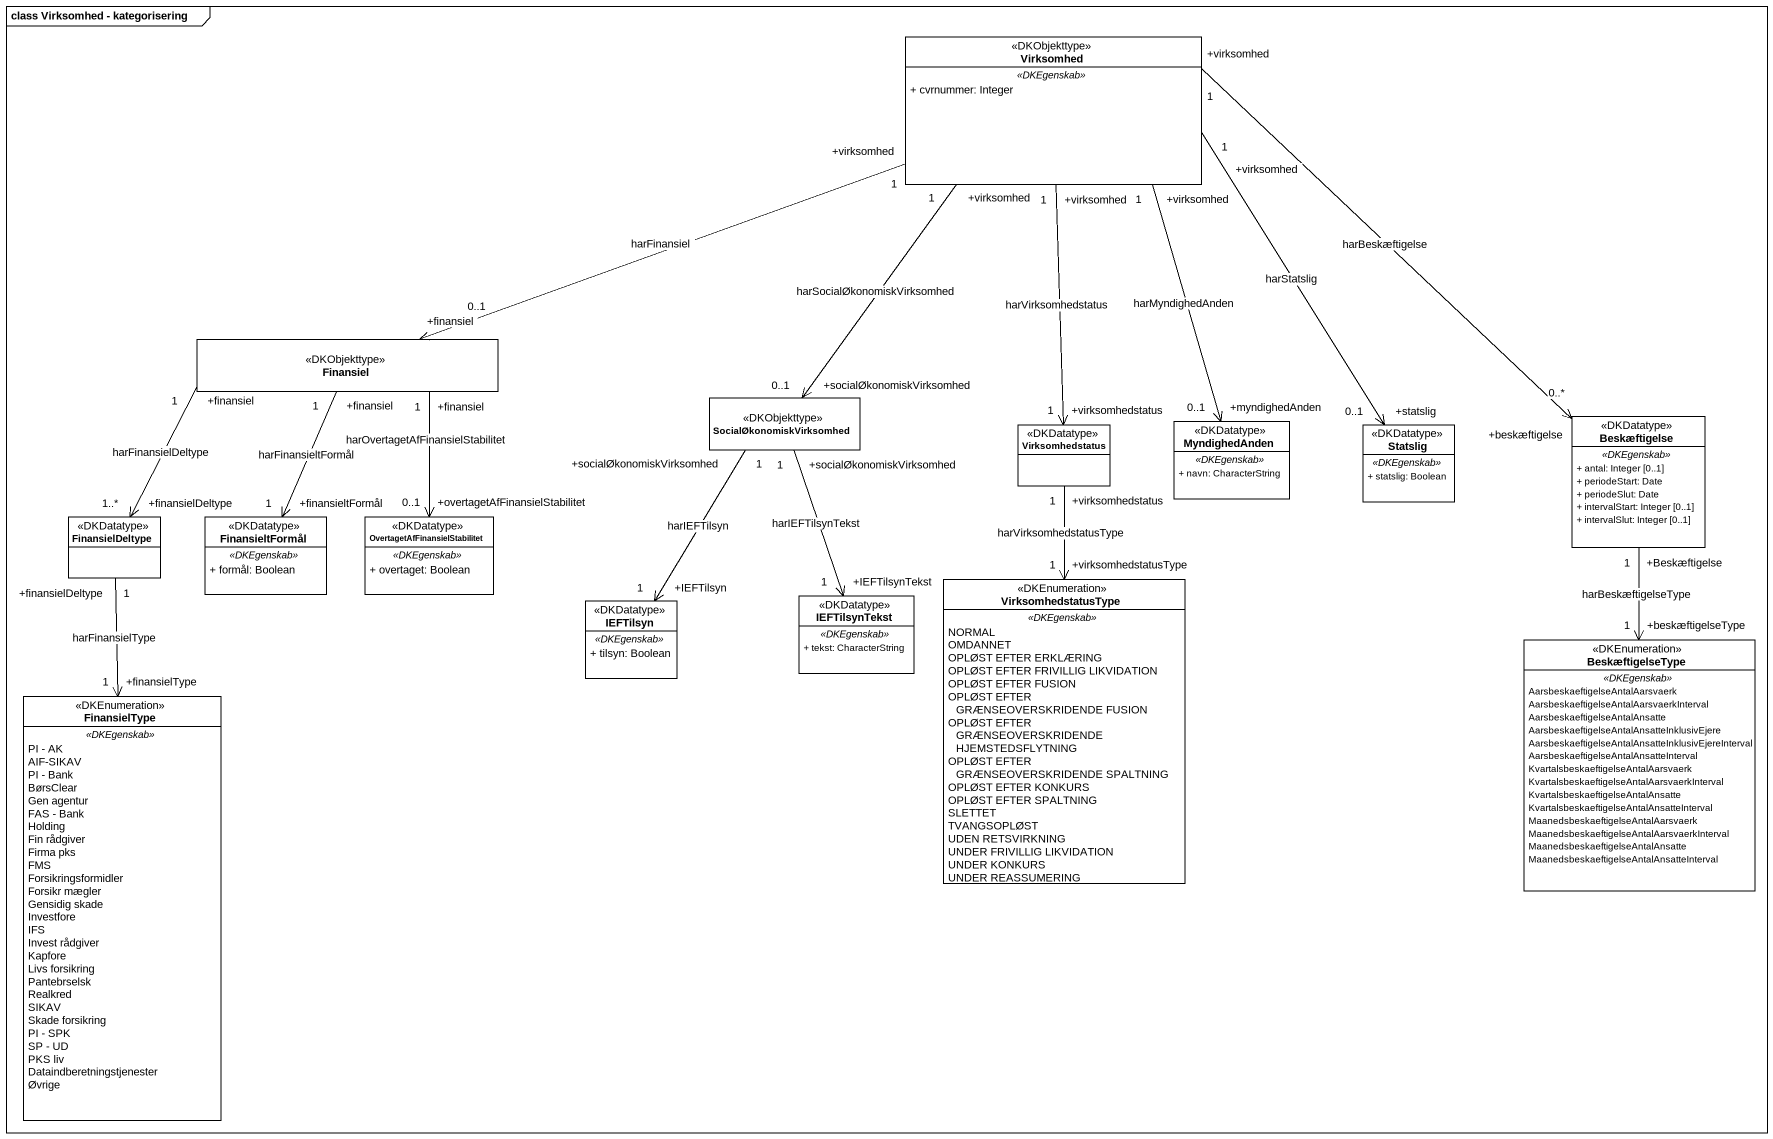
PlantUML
@startuml
mainframe class Virksomhed - kategorisering
hide circle
hide empty members
skinparam classAttributeIconSize 0
class Virksomhed <<DKObjekttype>> {
  .. <<DKEgenskab>> ..
  + cvrnummer: Integer
}
class Finansiel <<DKObjekttype>>
class SocialØkonomiskVirksomhed <<DKObjekttype>>
class Virksomhedstatus <<DKDatatype>>
class MyndighedAnden <<DKDatatype>> {
  .. <<DKEgenskab>> ..
  + navn: CharacterString
}
class Statslig <<DKDatatype>> {
  .. <<DKEgenskab>> ..
  + statslig: Boolean
}
class Beskæftigelse <<DKDatatype>> {
  .. <<DKEgenskab>> ..
  + antal: Integer [0..1]
  + periodeStart: Date
  + periodeSlut: Date
  + intervalStart: Integer [0..1]
  + intervalSlut: Integer [0..1]
}
class FinansielDeltype <<DKDatatype>>
class FinansieltFormål <<DKDatatype>> {
  .. <<DKEgenskab>> ..
  + formål: Boolean
}
class "OvertagetAfFinansielStabilitet" as OvertagetAfFinansielStabilit <<DKDatatype>> {
  .. <<DKEgenskab>> ..
  + overtaget: Boolean
}
class IEFTilsyn <<DKDatatype>> {
  .. <<DKEgenskab>> ..
  + tilsyn: Boolean
}
class IEFTilsynTekst <<DKDatatype>> {
  .. <<DKEgenskab>> ..
  + tekst: CharacterString
}
enum VirksomhedstatusType <<DKEnumeration>> {
  .. <<DKEgenskab>> ..
  NORMAL
  OMDANNET
  OPLØST EFTER ERKLÆRING
  OPLØST EFTER FRIVILLIG LIKVIDATION
  OPLØST EFTER FUSION
  OPLØST EFTER GRÆNSEOVERSKRIDENDE FUSION
  OPLØST EFTER GRÆNSEOVERSKRIDENDE HJEMSTEDSFLYTNING
  OPLØST EFTER GRÆNSEOVERSKRIDENDE SPALTNING
  OPLØST EFTER KONKURS
  OPLØST EFTER SPALTNING
  SLETTET
  TVANGSOPLØST
  UDEN RETSVIRKNING
  UNDER FRIVILLIG LIKVIDATION
  UNDER KONKURS
  UNDER REASSUMERING
}
enum BeskæftigelseType <<DKEnumeration>> {
  .. <<DKEgenskab>> ..
  AarsbeskaeftigelseAntalAarsvaerk
  AarsbeskaeftigelseAntalAarsvaerkInterval
  AarsbeskaeftigelseAntalAnsatte
  AarsbeskaeftigelseAntalAnsatteInklusivEjere
  AarsbeskaeftigelseAntalAnsatteInklusivEjereInterval
  AarsbeskaeftigelseAntalAnsatteInterval
  KvartalsbeskaeftigelseAntalAarsvaerk
  KvartalsbeskaeftigelseAntalAarsvaerkInterval
  KvartalsbeskaeftigelseAntalAnsatte
  KvartalsbeskaeftigelseAntalAnsatteInterval
  MaanedsbeskaeftigelseAntalAarsvaerk
  MaanedsbeskaeftigelseAntalAarsvaerkInterval
  MaanedsbeskaeftigelseAntalAnsatte
  MaanedsbeskaeftigelseAntalAnsatteInterval
}
enum FinansielType <<DKEnumeration>> {
  .. <<DKEgenskab>> ..
  PI - AK
  AIF-SIKAV
  PI - Bank
  BørsClear
  Gen agentur
  FAS - Bank
  Holding
  Fin rådgiver
  Firma pks
  FMS
  Forsikringsformidler
  Forsikr mægler
  Gensidig skade
  Investfore
  IFS
  Invest rådgiver
  Kapfore
  Livs forsikring
  Pantebrselsk
  Realkred
  SIKAV
  Skade forsikring
  PI - SPK
  SP - UD
  PKS liv
  Dataindberetningstjenester
  Øvrige
}
Virksomhed "+virksomhed\n1" -left-> "+finansiel\n0..1" Finansiel : harFinansiel
Virksomhed "+virksomhed\n1" --> "+socialØkonomiskVirksomhed\n0..1" SocialØkonomiskVirksomhed : harSocialØkonomiskVirksomhed
Virksomhed "+virksomhed\n1" --> "+virksomhedstatus\n1" Virksomhedstatus : harVirksomhedstatus
Virksomhed "+virksomhed\n1" --> "+myndighedAnden\n0..1" MyndighedAnden : harMyndighedAnden
Virksomhed "+virksomhed\n1" --> "+statslig\n0..1" Statslig : harStatslig
Virksomhed "+virksomhed\n1" --> "+beskæftigelse\n0..*" Beskæftigelse : harBeskæftigelse
Finansiel "+finansiel\n1" --> "+finansielDeltype\n1..*" FinansielDeltype : harFinansielDeltype
Finansiel "+finansiel\n1" --> "+finansieltFormål\n1" FinansieltFormål : harFinansieltFormål
Finansiel "+finansiel\n1" --> "+overtagetAfFinansielStabilitet\n0..1" OvertagetAfFinansielStabilit : harOvertagetAfFinansielStabilitet
SocialØkonomiskVirksomhed "+socialØkonomiskVirksomhed\n1" --> "+IEFTilsyn\n1" IEFTilsyn : harIEFTilsyn
SocialØkonomiskVirksomhed "+socialØkonomiskVirksomhed\n1" --> "+IEFTilsynTekst\n1" IEFTilsynTekst : harIEFTilsynTekst
Virksomhedstatus "+virksomhedstatus\n1" --> "+virksomhedstatusType\n1" VirksomhedstatusType : harVirksomhedstatusType
Beskæftigelse "+Beskæftigelse\n1" --> "+beskæftigelseType\n1" BeskæftigelseType : harBeskæftigelseType
FinansielDeltype "+finansielDeltype\n1" --> "+finansielType\n1" FinansielType : harFinansielType
@enduml
